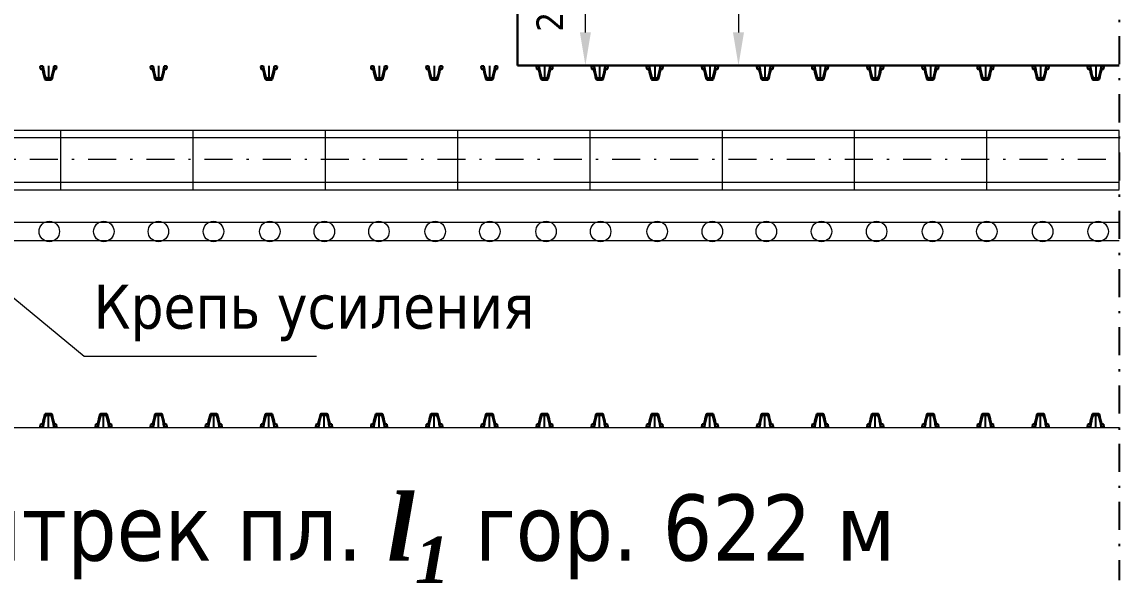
# Model space of a CAD drawing. Header units: millimetres. Extents: x 1757 to 4342, y -1901 to 53.
# Drawn here: x 3769.79 to 3819.55, y -480.24 to -454.8 of the extents above; entities that cross this region are included whole.
import ezdxf

# ---------------------------------------------------------------- set-up
doc = ezdxf.new("R2010")
doc.units = ezdxf.units.MM
doc.header["$LTSCALE"] = 0.1
doc.linetypes.add('ACAD_ISO04W100', pattern=[30, 24, -3, 0, -3])
doc.linetypes.add('DASHDOT', pattern=[25.4, 12.7, -6.35, 0, -6.35])
doc.styles.add('стиль', font='TAHOMA.TTF')
doc.dimstyles.new('Копия DIN', dxfattribs={"dimtxt": 2, "dimasz": 2.5, "dimexe": 0.5, "dimexo": 0.625, "dimtad": 0, "dimdec": 0, "dimlfac": 100, "dimzin": 4, "dimdsep": 46, "dimtxsty": 'стиль', "dimcen": 2.5, "dimclre": 256, "dimclrt": 256, "dimadec": 0, "dimazin": 2, "dimtfac": 1, "dimtdec": 0, "dimtmove": 0, "dimatfit": 3, "dimfxl": 1.25, "dimtvp": 1, "dimtolj": 1, "dimtzin": 0, "dimlwd": 0, "dimarcsym": 0})

# ---------------------------------------------------------------- blocks, each defined once
blk = doc.blocks.new('*D484')
at = {"linetype": 'ByBlock', "lineweight": -2}
for p, q in [((3792.889, -450.396), (3795.843, -450.396)), ((3792.889, -456.77), (3795.843, -456.77))]:
    blk.add_line(p, q, dxfattribs=at)
at = {"color": 0, "linetype": 'ByBlock', "lineweight": 0}
blk.add_line((3795.343, -455.27), (3795.343, -451.896), dxfattribs=at)
for points in [[(3795.093, -451.896), (3795.593, -451.896), (3795.343, -450.396)], [(3795.093, -455.27), (3795.593, -455.27), (3795.343, -456.77)]]:
    blk.add_solid(points, dxfattribs=at)
at = {"layer": 'Defpoints', "color": 0, "linetype": 'ByBlock', "lineweight": 0}
for p in [(3792.264, -450.396), (3795.343, -450.396), (3792.264, -456.77)]:
    blk.add_point(p, dxfattribs=at)
at = {"linetype": 'ByBlock', "lineweight": 0, "insert": (3793.82, -453.583), "char_height": 1.2, "attachment_point": 5, "rotation": 90, "style": 'стиль'}
blk.add_mtext('\\A1;2,4м', dxfattribs=at)
blk = doc.blocks.new('*D494')
at = {"linetype": 'ByBlock', "lineweight": -2}
for p, q in [((3787.792, -293.687), (3802.786, -293.687)), ((3792.889, -456.77), (3802.786, -456.77))]:
    blk.add_line(p, q, dxfattribs=at)
at = {"color": 0, "linetype": 'ByBlock', "lineweight": 0}
blk.add_line((3802.286, -295.187), (3802.286, -455.27), dxfattribs=at)
for points in [[(3802.036, -295.187), (3802.536, -295.187), (3802.286, -293.687)], [(3802.036, -455.27), (3802.536, -455.27), (3802.286, -456.77)]]:
    blk.add_solid(points, dxfattribs=at)
at = {"layer": 'Defpoints', "color": 0, "linetype": 'ByBlock', "lineweight": 0}
for p in [(3787.167, -293.687), (3792.264, -456.77), (3802.286, -456.77)]:
    blk.add_point(p, dxfattribs=at)
at = {"linetype": 'ByBlock', "lineweight": 0, "insert": (3801.037, -375.228), "char_height": 1.2, "attachment_point": 5, "rotation": 90, "style": 'стиль'}
blk.add_mtext('\\A1;70 м', dxfattribs=at)

msp = doc.modelspace()

# ---------------------------------------------------------------- linework, layer by layer
at = {"color": 7, "linetype": 'ByBlock', "lineweight": 30}
for p, q in [((3792.264, -456.77), (3792.264, -450.396)), ((3819.547, -456.77), (3792.264, -456.77))]:
    msp.add_line(p, q, dxfattribs=at)
at = {"color": 7, "linetype": 'DASHDOT'}
msp.add_line((3819.547, -452.8), (3819.547, -480.1), dxfattribs=at)
at = {"color": 7, "lineweight": 30}
for p, q in [((3770.621, -456.835), (3770.634, -456.925)), ((3770.65, -456.801), (3770.715, -456.801)), ((3770.659, -456.946), (3770.707, -456.946)), ((3771.264, -456.801), (3771.328, -456.801)), ((3771.272, -456.946), (3771.32, -456.946)), ((3771.358, -456.835), (3771.344, -456.925)), ((3775.621, -456.835), (3775.634, -456.925)), ((3775.65, -456.801), (3775.715, -456.801)), ((3775.659, -456.946), (3775.707, -456.946)), ((3776.264, -456.801), (3776.328, -456.801)), ((3776.272, -456.946), (3776.32, -456.946)), ((3776.358, -456.835), (3776.344, -456.925)), ((3780.621, -456.835), (3780.634, -456.925)), ((3780.65, -456.801), (3780.715, -456.801)), ((3780.659, -456.946), (3780.707, -456.946)), ((3781.264, -456.801), (3781.328, -456.801)), ((3781.272, -456.946), (3781.32, -456.946)), ((3781.358, -456.835), (3781.344, -456.925)), ((3785.621, -456.835), (3785.634, -456.925)), ((3785.65, -456.801), (3785.715, -456.801)), ((3785.659, -456.946), (3785.707, -456.946)), ((3786.264, -456.801), (3786.328, -456.801)), ((3786.272, -456.946), (3786.32, -456.946)), ((3786.358, -456.835), (3786.344, -456.925)), ((3788.121, -456.835), (3788.134, -456.925)), ((3788.15, -456.801), (3788.215, -456.801)), ((3788.159, -456.946), (3788.207, -456.946)), ((3788.764, -456.801), (3788.828, -456.801)), ((3788.772, -456.946), (3788.82, -456.946)), ((3788.858, -456.835), (3788.844, -456.925)), ((3790.621, -456.835), (3790.634, -456.925)), ((3790.65, -456.801), (3790.715, -456.801)), ((3790.659, -456.946), (3790.707, -456.946)), ((3791.264, -456.801), (3791.328, -456.801)), ((3791.272, -456.946), (3791.32, -456.946)), ((3791.358, -456.835), (3791.344, -456.925)), ((3793.121, -456.835), (3793.134, -456.925)), ((3793.15, -456.801), (3793.215, -456.801)), ((3793.159, -456.946), (3793.207, -456.946)), ((3793.764, -456.801), (3793.828, -456.801)), ((3793.772, -456.946), (3793.82, -456.946)), ((3793.858, -456.835), (3793.844, -456.925)), ((3795.621, -456.835), (3795.634, -456.925)), ((3795.65, -456.801), (3795.715, -456.801)), ((3795.659, -456.946), (3795.707, -456.946)), ((3796.264, -456.801), (3796.328, -456.801)), ((3796.272, -456.946), (3796.32, -456.946)), ((3796.358, -456.835), (3796.344, -456.925)), ((3798.121, -456.835), (3798.134, -456.925)), ((3798.15, -456.801), (3798.215, -456.801)), ((3798.159, -456.946), (3798.207, -456.946)), ((3798.764, -456.801), (3798.828, -456.801)), ((3798.772, -456.946), (3798.82, -456.946)), ((3798.858, -456.835), (3798.844, -456.925)), ((3800.621, -456.835), (3800.634, -456.925)), ((3800.65, -456.801), (3800.715, -456.801)), ((3800.659, -456.946), (3800.707, -456.946)), ((3801.264, -456.801), (3801.328, -456.801)), ((3801.272, -456.946), (3801.32, -456.946)), ((3801.358, -456.835), (3801.344, -456.925)), ((3803.121, -456.835), (3803.134, -456.925)), ((3803.15, -456.801), (3803.215, -456.801)), ((3803.159, -456.946), (3803.207, -456.946)), ((3803.764, -456.801), (3803.828, -456.801)), ((3803.772, -456.946), (3803.82, -456.946)), ((3803.858, -456.835), (3803.844, -456.925)), ((3805.621, -456.835), (3805.634, -456.925)), ((3805.65, -456.801), (3805.715, -456.801)), ((3805.659, -456.946), (3805.707, -456.946)), ((3806.264, -456.801), (3806.328, -456.801)), ((3806.272, -456.946), (3806.32, -456.946)), ((3806.358, -456.835), (3806.344, -456.925)), ((3808.121, -456.835), (3808.134, -456.925)), ((3808.15, -456.801), (3808.215, -456.801)), ((3808.159, -456.946), (3808.207, -456.946)), ((3808.764, -456.801), (3808.828, -456.801)), ((3808.772, -456.946), (3808.82, -456.946)), ((3808.858, -456.835), (3808.844, -456.925)), ((3810.621, -456.835), (3810.634, -456.925)), ((3810.65, -456.801), (3810.715, -456.801)), ((3810.659, -456.946), (3810.707, -456.946)), ((3811.264, -456.801), (3811.328, -456.801)), ((3811.272, -456.946), (3811.32, -456.946)), ((3811.358, -456.835), (3811.344, -456.925)), ((3813.121, -456.835), (3813.134, -456.925)), ((3813.15, -456.801), (3813.215, -456.801)), ((3813.159, -456.946), (3813.207, -456.946)), ((3813.764, -456.801), (3813.828, -456.801)), ((3813.772, -456.946), (3813.82, -456.946)), ((3813.858, -456.835), (3813.844, -456.925)), ((3815.621, -456.835), (3815.634, -456.925)), ((3815.65, -456.801), (3815.715, -456.801)), ((3815.659, -456.946), (3815.707, -456.946)), ((3816.264, -456.801), (3816.328, -456.801)), ((3816.272, -456.946), (3816.32, -456.946)), ((3816.358, -456.835), (3816.344, -456.925)), ((3818.121, -456.835), (3818.134, -456.925)), ((3818.15, -456.801), (3818.215, -456.801)), ((3818.159, -456.946), (3818.207, -456.946)), ((3818.764, -456.801), (3818.828, -456.801)), ((3818.772, -456.946), (3818.82, -456.946)), ((3818.858, -456.835), (3818.844, -456.925)), ((3770.864, -457.416), (3771.115, -457.416)), ((3770.9, -457.351), (3771.079, -457.351)), ((3775.864, -457.416), (3776.115, -457.416)), ((3775.9, -457.351), (3776.079, -457.351)), ((3780.864, -457.416), (3781.115, -457.416)), ((3780.9, -457.351), (3781.079, -457.351)), ((3785.864, -457.416), (3786.115, -457.416)), ((3785.9, -457.351), (3786.079, -457.351)), ((3788.364, -457.416), (3788.615, -457.416)), ((3788.4, -457.351), (3788.579, -457.351)), ((3790.864, -457.416), (3791.115, -457.416)), ((3790.9, -457.351), (3791.079, -457.351)), ((3793.364, -457.416), (3793.615, -457.416)), ((3793.4, -457.351), (3793.579, -457.351)), ((3795.864, -457.416), (3796.115, -457.416)), ((3795.9, -457.351), (3796.079, -457.351)), ((3798.364, -457.416), (3798.615, -457.416)), ((3798.4, -457.351), (3798.579, -457.351)), ((3800.864, -457.416), (3801.115, -457.416)), ((3800.9, -457.351), (3801.079, -457.351)), ((3803.364, -457.416), (3803.615, -457.416)), ((3803.4, -457.351), (3803.579, -457.351)), ((3805.864, -457.416), (3806.115, -457.416)), ((3805.9, -457.351), (3806.079, -457.351)), ((3808.364, -457.416), (3808.615, -457.416)), ((3808.4, -457.351), (3808.579, -457.351)), ((3810.864, -457.416), (3811.115, -457.416)), ((3810.9, -457.351), (3811.079, -457.351)), ((3813.364, -457.416), (3813.615, -457.416)), ((3813.4, -457.351), (3813.579, -457.351)), ((3815.864, -457.416), (3816.115, -457.416)), ((3815.9, -457.351), (3816.079, -457.351)), ((3818.364, -457.416), (3818.615, -457.416)), ((3818.4, -457.351), (3818.579, -457.351)), ((3770.864, -472.559), (3771.115, -472.559)), ((3770.9, -472.624), (3771.079, -472.624)), ((3773.364, -472.559), (3773.615, -472.559)), ((3773.4, -472.624), (3773.579, -472.624)), ((3775.864, -472.559), (3776.115, -472.559)), ((3775.9, -472.624), (3776.079, -472.624)), ((3778.364, -472.559), (3778.615, -472.559)), ((3778.4, -472.624), (3778.579, -472.624)), ((3780.864, -472.559), (3781.115, -472.559)), ((3780.9, -472.624), (3781.079, -472.624)), ((3783.364, -472.559), (3783.615, -472.559)), ((3783.4, -472.624), (3783.579, -472.624)), ((3785.864, -472.559), (3786.115, -472.559)), ((3785.9, -472.624), (3786.079, -472.624)), ((3788.364, -472.559), (3788.615, -472.559)), ((3788.4, -472.624), (3788.579, -472.624)), ((3790.864, -472.559), (3791.115, -472.559)), ((3790.9, -472.624), (3791.079, -472.624)), ((3793.364, -472.559), (3793.615, -472.559)), ((3793.4, -472.624), (3793.579, -472.624)), ((3795.864, -472.559), (3796.115, -472.559)), ((3795.9, -472.624), (3796.079, -472.624)), ((3798.364, -472.559), (3798.615, -472.559)), ((3798.4, -472.624), (3798.579, -472.624)), ((3800.864, -472.559), (3801.115, -472.559)), ((3800.9, -472.624), (3801.079, -472.624)), ((3803.364, -472.559), (3803.615, -472.559)), ((3803.4, -472.624), (3803.579, -472.624)), ((3805.864, -472.559), (3806.115, -472.559)), ((3805.9, -472.624), (3806.079, -472.624)), ((3808.364, -472.559), (3808.615, -472.559)), ((3808.4, -472.624), (3808.579, -472.624)), ((3810.864, -472.559), (3811.115, -472.559)), ((3810.9, -472.624), (3811.079, -472.624)), ((3813.364, -472.559), (3813.615, -472.559)), ((3813.4, -472.624), (3813.579, -472.624)), ((3815.864, -472.559), (3816.115, -472.559)), ((3815.9, -472.624), (3816.079, -472.624)), ((3818.364, -472.559), (3818.615, -472.559)), ((3818.4, -472.624), (3818.579, -472.624)), ((3770.621, -473.14), (3770.634, -473.05)), ((3770.65, -473.174), (3770.715, -473.174)), ((3770.659, -473.029), (3770.707, -473.029)), ((3771.264, -473.174), (3771.328, -473.174)), ((3771.272, -473.029), (3771.32, -473.029)), ((3771.358, -473.14), (3771.344, -473.05)), ((3773.121, -473.14), (3773.134, -473.05)), ((3773.15, -473.174), (3773.215, -473.174)), ((3773.159, -473.029), (3773.207, -473.029)), ((3773.764, -473.174), (3773.828, -473.174)), ((3773.772, -473.029), (3773.82, -473.029)), ((3773.858, -473.14), (3773.844, -473.05)), ((3775.621, -473.14), (3775.634, -473.05)), ((3775.65, -473.174), (3775.715, -473.174)), ((3775.659, -473.029), (3775.707, -473.029)), ((3776.264, -473.174), (3776.328, -473.174)), ((3776.272, -473.029), (3776.32, -473.029)), ((3776.358, -473.14), (3776.344, -473.05)), ((3778.121, -473.14), (3778.134, -473.05)), ((3778.15, -473.174), (3778.215, -473.174)), ((3778.159, -473.029), (3778.207, -473.029)), ((3778.764, -473.174), (3778.828, -473.174)), ((3778.772, -473.029), (3778.82, -473.029)), ((3778.858, -473.14), (3778.844, -473.05)), ((3780.621, -473.14), (3780.634, -473.05)), ((3780.65, -473.174), (3780.715, -473.174)), ((3780.659, -473.029), (3780.707, -473.029)), ((3781.264, -473.174), (3781.328, -473.174)), ((3781.272, -473.029), (3781.32, -473.029)), ((3781.358, -473.14), (3781.344, -473.05)), ((3783.121, -473.14), (3783.134, -473.05)), ((3783.15, -473.174), (3783.215, -473.174)), ((3783.159, -473.029), (3783.207, -473.029)), ((3783.764, -473.174), (3783.828, -473.174)), ((3783.772, -473.029), (3783.82, -473.029)), ((3783.858, -473.14), (3783.844, -473.05)), ((3785.621, -473.14), (3785.634, -473.05)), ((3785.65, -473.174), (3785.715, -473.174)), ((3785.659, -473.029), (3785.707, -473.029)), ((3786.264, -473.174), (3786.328, -473.174)), ((3786.272, -473.029), (3786.32, -473.029)), ((3786.358, -473.14), (3786.344, -473.05)), ((3788.121, -473.14), (3788.134, -473.05)), ((3788.15, -473.174), (3788.215, -473.174)), ((3788.159, -473.029), (3788.207, -473.029)), ((3788.764, -473.174), (3788.828, -473.174)), ((3788.772, -473.029), (3788.82, -473.029)), ((3788.858, -473.14), (3788.844, -473.05)), ((3790.621, -473.14), (3790.634, -473.05)), ((3790.65, -473.174), (3790.715, -473.174)), ((3790.659, -473.029), (3790.707, -473.029)), ((3791.264, -473.174), (3791.328, -473.174)), ((3791.272, -473.029), (3791.32, -473.029)), ((3791.358, -473.14), (3791.344, -473.05)), ((3793.121, -473.14), (3793.134, -473.05)), ((3793.15, -473.174), (3793.215, -473.174)), ((3793.159, -473.029), (3793.207, -473.029)), ((3793.764, -473.174), (3793.828, -473.174)), ((3793.772, -473.029), (3793.82, -473.029)), ((3793.858, -473.14), (3793.844, -473.05)), ((3795.621, -473.14), (3795.634, -473.05)), ((3795.65, -473.174), (3795.715, -473.174)), ((3795.659, -473.029), (3795.707, -473.029)), ((3796.264, -473.174), (3796.328, -473.174)), ((3796.272, -473.029), (3796.32, -473.029)), ((3796.358, -473.14), (3796.344, -473.05)), ((3798.121, -473.14), (3798.134, -473.05)), ((3798.15, -473.174), (3798.215, -473.174)), ((3798.159, -473.029), (3798.207, -473.029)), ((3798.764, -473.174), (3798.828, -473.174)), ((3798.772, -473.029), (3798.82, -473.029)), ((3798.858, -473.14), (3798.844, -473.05)), ((3800.621, -473.14), (3800.634, -473.05)), ((3800.65, -473.174), (3800.715, -473.174)), ((3800.659, -473.029), (3800.707, -473.029)), ((3801.264, -473.174), (3801.328, -473.174)), ((3801.272, -473.029), (3801.32, -473.029)), ((3801.358, -473.14), (3801.344, -473.05)), ((3803.121, -473.14), (3803.134, -473.05)), ((3803.15, -473.174), (3803.215, -473.174)), ((3803.159, -473.029), (3803.207, -473.029)), ((3803.764, -473.174), (3803.828, -473.174)), ((3803.772, -473.029), (3803.82, -473.029)), ((3803.858, -473.14), (3803.844, -473.05)), ((3805.621, -473.14), (3805.634, -473.05)), ((3805.65, -473.174), (3805.715, -473.174)), ((3805.659, -473.029), (3805.707, -473.029)), ((3806.264, -473.174), (3806.328, -473.174)), ((3806.272, -473.029), (3806.32, -473.029)), ((3806.358, -473.14), (3806.344, -473.05)), ((3808.121, -473.14), (3808.134, -473.05)), ((3808.15, -473.174), (3808.215, -473.174)), ((3808.159, -473.029), (3808.207, -473.029)), ((3808.764, -473.174), (3808.828, -473.174)), ((3808.772, -473.029), (3808.82, -473.029)), ((3808.858, -473.14), (3808.844, -473.05)), ((3810.621, -473.14), (3810.634, -473.05)), ((3810.65, -473.174), (3810.715, -473.174)), ((3810.659, -473.029), (3810.707, -473.029)), ((3811.264, -473.174), (3811.328, -473.174)), ((3811.272, -473.029), (3811.32, -473.029)), ((3811.358, -473.14), (3811.344, -473.05)), ((3813.121, -473.14), (3813.134, -473.05)), ((3813.15, -473.174), (3813.215, -473.174)), ((3813.159, -473.029), (3813.207, -473.029)), ((3813.764, -473.174), (3813.828, -473.174)), ((3813.772, -473.029), (3813.82, -473.029)), ((3813.858, -473.14), (3813.844, -473.05)), ((3815.621, -473.14), (3815.634, -473.05)), ((3815.65, -473.174), (3815.715, -473.174)), ((3815.659, -473.029), (3815.707, -473.029)), ((3816.264, -473.174), (3816.328, -473.174)), ((3816.272, -473.029), (3816.32, -473.029)), ((3816.358, -473.14), (3816.344, -473.05)), ((3818.121, -473.14), (3818.134, -473.05)), ((3818.15, -473.174), (3818.215, -473.174)), ((3818.159, -473.029), (3818.207, -473.029)), ((3818.764, -473.174), (3818.828, -473.174)), ((3818.772, -473.029), (3818.82, -473.029)), ((3818.858, -473.14), (3818.844, -473.05))]:
    msp.add_line(p, q, dxfattribs=at)
at = {"color": 7, "linetype": 'ACAD_ISO04W100'}
for p, q in [((3770.989, -456.785), (3770.989, -457.433)), ((3775.989, -456.785), (3775.989, -457.433)), ((3780.989, -456.785), (3780.989, -457.433)), ((3785.989, -456.785), (3785.989, -457.433)), ((3788.489, -456.785), (3788.489, -457.433)), ((3790.989, -456.785), (3790.989, -457.433)), ((3793.489, -456.785), (3793.489, -457.433)), ((3795.989, -456.785), (3795.989, -457.433)), ((3798.489, -456.785), (3798.489, -457.433)), ((3800.989, -456.785), (3800.989, -457.433)), ((3803.489, -456.785), (3803.489, -457.433)), ((3805.989, -456.785), (3805.989, -457.433)), ((3808.489, -456.785), (3808.489, -457.433)), ((3810.989, -456.785), (3810.989, -457.433)), ((3813.489, -456.785), (3813.489, -457.433)), ((3815.989, -456.785), (3815.989, -457.433)), ((3818.489, -456.785), (3818.489, -457.433)), ((3770.989, -473.19), (3770.989, -472.542)), ((3773.489, -473.19), (3773.489, -472.542)), ((3775.989, -473.19), (3775.989, -472.542)), ((3778.489, -473.19), (3778.489, -472.542)), ((3780.989, -473.19), (3780.989, -472.542)), ((3783.489, -473.19), (3783.489, -472.542)), ((3785.989, -473.19), (3785.989, -472.542)), ((3788.489, -473.19), (3788.489, -472.542)), ((3790.989, -473.19), (3790.989, -472.542)), ((3793.489, -473.19), (3793.489, -472.542)), ((3795.989, -473.19), (3795.989, -472.542)), ((3798.489, -473.19), (3798.489, -472.542)), ((3800.989, -473.19), (3800.989, -472.542)), ((3803.489, -473.19), (3803.489, -472.542)), ((3805.989, -473.19), (3805.989, -472.542)), ((3808.489, -473.19), (3808.489, -472.542)), ((3810.989, -473.19), (3810.989, -472.542)), ((3813.489, -473.19), (3813.489, -472.542)), ((3815.989, -473.19), (3815.989, -472.542)), ((3818.489, -473.19), (3818.489, -472.542))]:
    msp.add_line(p, q, dxfattribs=at)
at = {"color": 7, "linetype": 'Continuous', "lineweight": 13}
for p, q in [((3751.235, -459.708, 0.426), (3819.547, -459.708, 0.426)), ((3771.54, -459.719), (3771.54, -462.398)), ((3777.54, -459.719), (3777.54, -462.398)), ((3783.54, -459.719), (3783.54, -462.398)), ((3789.54, -459.719), (3789.54, -462.398)), ((3795.54, -459.719), (3795.54, -462.398)), ((3801.54, -459.719), (3801.54, -462.398)), ((3807.54, -459.719), (3807.54, -462.398)), ((3813.54, -459.719), (3813.54, -462.398)), ((3819.54, -459.719), (3819.54, -462.398)), ((3751.192, -460.039, 0.426), (3819.547, -460.039, 0.426)), ((3745.636, -462.058, 0.426), (3819.547, -462.058, 0.426)), ((3745.636, -462.409, 0.426), (3819.547, -462.409, 0.426))]:
    msp.add_line(p, q, dxfattribs=at)
at = {"color": 7, "linetype": 'DASHDOT', "lineweight": 13}
msp.add_line((3725.272, -461.025, 0.426), (3819.547, -461.025, 0.426), dxfattribs=at)
at = {"color": 7, "linetype": 'ByBlock', "lineweight": 0}
for p, q in [((3725.272, -463.883), (3819.547, -463.883)), ((3725.272, -464.701), (3819.547, -464.701))]:
    msp.add_line(p, q, dxfattribs=at)
at = {"color": 7, "linetype": 'ByBlock', "lineweight": 15}
msp.add_line((3819.547, -473.201), (3725.272, -473.201), dxfattribs=at)
for centre in [(3771.029, -464.297), (3773.503, -464.297), (3775.978, -464.297), (3778.476, -464.297), (3781.029, -464.297), (3783.504, -464.297), (3785.979, -464.297), (3788.532, -464.297), (3791.007, -464.297), (3793.559, -464.297), (3796.035, -464.297), (3798.6, -464.297), (3801.1, -464.297), (3803.55, -464.297), (3806.05, -464.297), (3808.55, -464.297), (3811.083, -464.297), (3813.55, -464.297), (3816.083, -464.297), (3818.597, -464.297)]:
    msp.add_circle(centre, 0.464, dxfattribs=at)
at = {"color": 7, "lineweight": 30}
for centre, radius, start, end in [((3770.65, -456.831), 0.03, 89.4059, 190.0171), ((3770.659, -456.921), 0.025, 187.3588, 270.4373), ((3770.707, -456.971), 0.025, 11.7531, 90), ((3770.715, -456.831), 0.03, 8.1892, 90), ((3780.286, -454.879), 9.78, 192.3164, 194.8984), ((3774.402, -456.276), 3.699, 188.5604, 196.3213), ((3767.577, -456.276), 3.699, 343.6787, 351.4396), ((3761.692, -454.879), 9.78, 345.1016, 347.6836), ((3771.264, -456.831), 0.03, 90, 171.8108), ((3771.272, -456.971), 0.025, 90, 168.2469), ((3771.32, -456.921), 0.025, 269.5627, 352.6412), ((3771.328, -456.831), 0.03, 349.9829, 90.5941), ((3775.65, -456.831), 0.03, 89.4059, 190.0171), ((3775.659, -456.921), 0.025, 187.3588, 270.4373), ((3775.707, -456.971), 0.025, 11.7531, 90), ((3775.715, -456.831), 0.03, 8.1892, 90), ((3785.286, -454.879), 9.78, 192.3164, 194.8984), ((3779.402, -456.276), 3.699, 188.5604, 196.3213), ((3772.577, -456.276), 3.699, 343.6787, 351.4396), ((3766.692, -454.879), 9.78, 345.1016, 347.6836), ((3776.264, -456.831), 0.03, 90, 171.8108), ((3776.272, -456.971), 0.025, 90, 168.2469), ((3776.32, -456.921), 0.025, 269.5627, 352.6412), ((3776.328, -456.831), 0.03, 349.9829, 90.5941), ((3780.65, -456.831), 0.03, 89.4059, 190.0171), ((3780.659, -456.921), 0.025, 187.3588, 270.4373), ((3780.707, -456.971), 0.025, 11.7531, 90), ((3780.715, -456.831), 0.03, 8.1892, 90), ((3790.286, -454.879), 9.78, 192.3164, 194.8984), ((3784.402, -456.276), 3.699, 188.5604, 196.3213), ((3777.577, -456.276), 3.699, 343.6787, 351.4396), ((3771.692, -454.879), 9.78, 345.1016, 347.6836), ((3781.264, -456.831), 0.03, 90, 171.8108), ((3781.272, -456.971), 0.025, 90, 168.2469), ((3781.32, -456.921), 0.025, 269.5627, 352.6412), ((3781.328, -456.831), 0.03, 349.9829, 90.5941), ((3785.65, -456.831), 0.03, 89.4059, 190.0171), ((3785.659, -456.921), 0.025, 187.3588, 270.4373), ((3785.707, -456.971), 0.025, 11.7531, 90), ((3785.715, -456.831), 0.03, 8.1892, 90), ((3795.286, -454.879), 9.78, 192.3164, 194.8984), ((3789.402, -456.276), 3.699, 188.5604, 196.3213), ((3782.577, -456.276), 3.699, 343.6787, 351.4396), ((3776.692, -454.879), 9.78, 345.1016, 347.6836), ((3786.264, -456.831), 0.03, 90, 171.8108), ((3786.272, -456.971), 0.025, 90, 168.2469), ((3786.32, -456.921), 0.025, 269.5627, 352.6412), ((3786.328, -456.831), 0.03, 349.9829, 90.5941), ((3788.15, -456.831), 0.03, 89.4059, 190.0171), ((3788.159, -456.921), 0.025, 187.3588, 270.4373), ((3788.207, -456.971), 0.025, 11.7531, 90), ((3788.215, -456.831), 0.03, 8.1892, 90), ((3797.786, -454.879), 9.78, 192.3164, 194.8984), ((3791.902, -456.276), 3.699, 188.5604, 196.3213), ((3785.077, -456.276), 3.699, 343.6787, 351.4396), ((3779.192, -454.879), 9.78, 345.1016, 347.6836), ((3788.764, -456.831), 0.03, 90, 171.8108), ((3788.772, -456.971), 0.025, 90, 168.2469), ((3788.82, -456.921), 0.025, 269.5627, 352.6412), ((3788.828, -456.831), 0.03, 349.9829, 90.5941), ((3790.65, -456.831), 0.03, 89.4059, 190.0171), ((3790.659, -456.921), 0.025, 187.3588, 270.4373), ((3790.707, -456.971), 0.025, 11.7531, 90), ((3790.715, -456.831), 0.03, 8.1892, 90), ((3800.286, -454.879), 9.78, 192.3164, 194.8984), ((3794.402, -456.276), 3.699, 188.5604, 196.3213), ((3787.577, -456.276), 3.699, 343.6787, 351.4396), ((3781.692, -454.879), 9.78, 345.1016, 347.6836), ((3791.264, -456.831), 0.03, 90, 171.8108), ((3791.272, -456.971), 0.025, 90, 168.2469), ((3791.32, -456.921), 0.025, 269.5627, 352.6412), ((3791.328, -456.831), 0.03, 349.9829, 90.5941), ((3793.15, -456.831), 0.03, 89.4059, 190.0171), ((3793.159, -456.921), 0.025, 187.3588, 270.4373), ((3793.207, -456.971), 0.025, 11.7531, 90), ((3793.215, -456.831), 0.03, 8.1892, 90), ((3802.786, -454.879), 9.78, 192.3164, 194.8984), ((3796.902, -456.276), 3.699, 188.5604, 196.3213), ((3790.077, -456.276), 3.699, 343.6787, 351.4396), ((3784.192, -454.879), 9.78, 345.1016, 347.6836), ((3793.764, -456.831), 0.03, 90, 171.8108), ((3793.772, -456.971), 0.025, 90, 168.2469), ((3793.82, -456.921), 0.025, 269.5627, 352.6412), ((3793.828, -456.831), 0.03, 349.9829, 90.5941), ((3795.65, -456.831), 0.03, 89.4059, 190.0171), ((3795.659, -456.921), 0.025, 187.3588, 270.4373), ((3795.707, -456.971), 0.025, 11.7531, 90), ((3795.715, -456.831), 0.03, 8.1892, 90), ((3805.286, -454.879), 9.78, 192.3164, 194.8984), ((3799.402, -456.276), 3.699, 188.5604, 196.3213), ((3792.577, -456.276), 3.699, 343.6787, 351.4396), ((3786.692, -454.879), 9.78, 345.1016, 347.6836), ((3796.264, -456.831), 0.03, 90, 171.8108), ((3796.272, -456.971), 0.025, 90, 168.2469), ((3796.32, -456.921), 0.025, 269.5627, 352.6412), ((3796.328, -456.831), 0.03, 349.9829, 90.5941), ((3798.15, -456.831), 0.03, 89.4059, 190.0171), ((3798.159, -456.921), 0.025, 187.3588, 270.4373), ((3798.207, -456.971), 0.025, 11.7531, 90), ((3798.215, -456.831), 0.03, 8.1892, 90), ((3807.786, -454.879), 9.78, 192.3164, 194.8984), ((3801.902, -456.276), 3.699, 188.5604, 196.3213), ((3795.077, -456.276), 3.699, 343.6787, 351.4396), ((3789.192, -454.879), 9.78, 345.1016, 347.6836), ((3798.764, -456.831), 0.03, 90, 171.8108), ((3798.772, -456.971), 0.025, 90, 168.2469), ((3798.82, -456.921), 0.025, 269.5627, 352.6412), ((3798.828, -456.831), 0.03, 349.9829, 90.5941), ((3800.65, -456.831), 0.03, 89.4059, 190.0171), ((3800.659, -456.921), 0.025, 187.3588, 270.4373), ((3800.707, -456.971), 0.025, 11.7531, 90), ((3800.715, -456.831), 0.03, 8.1892, 90), ((3810.286, -454.879), 9.78, 192.3164, 194.8984), ((3804.402, -456.276), 3.699, 188.5604, 196.3213), ((3797.577, -456.276), 3.699, 343.6787, 351.4396), ((3791.692, -454.879), 9.78, 345.1016, 347.6836), ((3801.264, -456.831), 0.03, 90, 171.8108), ((3801.272, -456.971), 0.025, 90, 168.2469), ((3801.32, -456.921), 0.025, 269.5627, 352.6412), ((3801.328, -456.831), 0.03, 349.9829, 90.5941), ((3803.15, -456.831), 0.03, 89.4059, 190.0171), ((3803.159, -456.921), 0.025, 187.3588, 270.4373), ((3803.207, -456.971), 0.025, 11.7531, 90), ((3803.215, -456.831), 0.03, 8.1892, 90), ((3812.786, -454.879), 9.78, 192.3164, 194.8984), ((3806.902, -456.276), 3.699, 188.5604, 196.3213), ((3800.077, -456.276), 3.699, 343.6787, 351.4396), ((3794.192, -454.879), 9.78, 345.1016, 347.6836), ((3803.764, -456.831), 0.03, 90, 171.8108), ((3803.772, -456.971), 0.025, 90, 168.2469), ((3803.82, -456.921), 0.025, 269.5627, 352.6412), ((3803.828, -456.831), 0.03, 349.9829, 90.5941), ((3805.65, -456.831), 0.03, 89.4059, 190.0171), ((3805.659, -456.921), 0.025, 187.3588, 270.4373), ((3805.707, -456.971), 0.025, 11.7531, 90), ((3805.715, -456.831), 0.03, 8.1892, 90), ((3815.286, -454.879), 9.78, 192.3164, 194.8984), ((3809.402, -456.276), 3.699, 188.5604, 196.3213), ((3802.577, -456.276), 3.699, 343.6787, 351.4396), ((3796.692, -454.879), 9.78, 345.1016, 347.6836), ((3806.264, -456.831), 0.03, 90, 171.8108), ((3806.272, -456.971), 0.025, 90, 168.2469), ((3806.32, -456.921), 0.025, 269.5627, 352.6412), ((3806.328, -456.831), 0.03, 349.9829, 90.5941), ((3808.15, -456.831), 0.03, 89.4059, 190.0171), ((3808.159, -456.921), 0.025, 187.3588, 270.4373), ((3808.207, -456.971), 0.025, 11.7531, 90), ((3808.215, -456.831), 0.03, 8.1892, 90), ((3817.786, -454.879), 9.78, 192.3164, 194.8984), ((3811.902, -456.276), 3.699, 188.5604, 196.3213), ((3805.077, -456.276), 3.699, 343.6787, 351.4396), ((3799.192, -454.879), 9.78, 345.1016, 347.6836), ((3808.764, -456.831), 0.03, 90, 171.8108), ((3808.772, -456.971), 0.025, 90, 168.2469), ((3808.82, -456.921), 0.025, 269.5627, 352.6412), ((3808.828, -456.831), 0.03, 349.9829, 90.5941), ((3810.65, -456.831), 0.03, 89.4059, 190.0171), ((3810.659, -456.921), 0.025, 187.3588, 270.4373), ((3810.707, -456.971), 0.025, 11.7531, 90), ((3810.715, -456.831), 0.03, 8.1892, 90), ((3820.286, -454.879), 9.78, 192.3164, 194.8984), ((3814.402, -456.276), 3.699, 188.5604, 196.3213), ((3807.577, -456.276), 3.699, 343.6787, 351.4396), ((3801.692, -454.879), 9.78, 345.1016, 347.6836), ((3811.264, -456.831), 0.03, 90, 171.8108), ((3811.272, -456.971), 0.025, 90, 168.2469), ((3811.32, -456.921), 0.025, 269.5627, 352.6412), ((3811.328, -456.831), 0.03, 349.9829, 90.5941), ((3813.15, -456.831), 0.03, 89.4059, 190.0171), ((3813.159, -456.921), 0.025, 187.3588, 270.4373), ((3813.207, -456.971), 0.025, 11.7531, 90), ((3813.215, -456.831), 0.03, 8.1892, 90), ((3822.786, -454.879), 9.78, 192.3164, 194.8984), ((3816.902, -456.276), 3.699, 188.5604, 196.3213), ((3810.077, -456.276), 3.699, 343.6787, 351.4396), ((3804.192, -454.879), 9.78, 345.1016, 347.6836), ((3813.764, -456.831), 0.03, 90, 171.8108), ((3813.772, -456.971), 0.025, 90, 168.2469), ((3813.82, -456.921), 0.025, 269.5627, 352.6412), ((3813.828, -456.831), 0.03, 349.9829, 90.5941), ((3815.65, -456.831), 0.03, 89.4059, 190.0171), ((3815.659, -456.921), 0.025, 187.3588, 270.4373), ((3815.707, -456.971), 0.025, 11.7531, 90), ((3815.715, -456.831), 0.03, 8.1892, 90), ((3825.286, -454.879), 9.78, 192.3164, 194.8984), ((3819.402, -456.276), 3.699, 188.5604, 196.3213), ((3812.577, -456.276), 3.699, 343.6787, 351.4396), ((3806.692, -454.879), 9.78, 345.1016, 347.6836), ((3816.264, -456.831), 0.03, 90, 171.8108), ((3816.272, -456.971), 0.025, 90, 168.2469), ((3816.32, -456.921), 0.025, 269.5627, 352.6412), ((3816.328, -456.831), 0.03, 349.9829, 90.5941), ((3818.15, -456.831), 0.03, 89.4059, 190.0171), ((3818.159, -456.921), 0.025, 187.3588, 270.4373), ((3818.207, -456.971), 0.025, 11.7531, 90), ((3818.215, -456.831), 0.03, 8.1892, 90), ((3827.786, -454.879), 9.78, 192.3164, 194.8984), ((3821.902, -456.276), 3.699, 188.5604, 196.3213), ((3815.077, -456.276), 3.699, 343.6787, 351.4396), ((3809.192, -454.879), 9.78, 345.1016, 347.6836), ((3818.764, -456.831), 0.03, 90, 171.8108), ((3818.772, -456.971), 0.025, 90, 168.2469), ((3818.82, -456.921), 0.025, 269.5627, 352.6412), ((3818.828, -456.831), 0.03, 349.9829, 90.5941), ((3770.864, -457.386), 0.03, 194.7607, 271.3936), ((3770.9, -457.301), 0.05, 196.5352, 273.6486), ((3771.079, -457.301), 0.05, 266.3514, 343.4648), ((3771.115, -457.386), 0.03, 268.6064, 345.2393), ((3775.864, -457.386), 0.03, 194.7607, 271.3936), ((3775.9, -457.301), 0.05, 196.5352, 273.6486), ((3776.079, -457.301), 0.05, 266.3514, 343.4648), ((3776.115, -457.386), 0.03, 268.6064, 345.2393), ((3780.864, -457.386), 0.03, 194.7607, 271.3936), ((3780.9, -457.301), 0.05, 196.5352, 273.6486), ((3781.079, -457.301), 0.05, 266.3514, 343.4648), ((3781.115, -457.386), 0.03, 268.6064, 345.2393), ((3785.864, -457.386), 0.03, 194.7607, 271.3936), ((3785.9, -457.301), 0.05, 196.5352, 273.6486), ((3786.079, -457.301), 0.05, 266.3514, 343.4648), ((3786.115, -457.386), 0.03, 268.6064, 345.2393), ((3788.364, -457.386), 0.03, 194.7607, 271.3936), ((3788.4, -457.301), 0.05, 196.5352, 273.6486), ((3788.579, -457.301), 0.05, 266.3514, 343.4648), ((3788.615, -457.386), 0.03, 268.6064, 345.2393), ((3790.864, -457.386), 0.03, 194.7607, 271.3936), ((3790.9, -457.301), 0.05, 196.5352, 273.6486), ((3791.079, -457.301), 0.05, 266.3514, 343.4648), ((3791.115, -457.386), 0.03, 268.6064, 345.2393), ((3793.364, -457.386), 0.03, 194.7607, 271.3936), ((3793.4, -457.301), 0.05, 196.5352, 273.6486), ((3793.579, -457.301), 0.05, 266.3514, 343.4648), ((3793.615, -457.386), 0.03, 268.6064, 345.2393), ((3795.864, -457.386), 0.03, 194.7607, 271.3936), ((3795.9, -457.301), 0.05, 196.5352, 273.6486), ((3796.079, -457.301), 0.05, 266.3514, 343.4648), ((3796.115, -457.386), 0.03, 268.6064, 345.2393), ((3798.364, -457.386), 0.03, 194.7607, 271.3936), ((3798.4, -457.301), 0.05, 196.5352, 273.6486), ((3798.579, -457.301), 0.05, 266.3514, 343.4648), ((3798.615, -457.386), 0.03, 268.6064, 345.2393), ((3800.864, -457.386), 0.03, 194.7607, 271.3936), ((3800.9, -457.301), 0.05, 196.5352, 273.6486), ((3801.079, -457.301), 0.05, 266.3514, 343.4648), ((3801.115, -457.386), 0.03, 268.6064, 345.2393), ((3803.364, -457.386), 0.03, 194.7607, 271.3936), ((3803.4, -457.301), 0.05, 196.5352, 273.6486), ((3803.579, -457.301), 0.05, 266.3514, 343.4648), ((3803.615, -457.386), 0.03, 268.6064, 345.2393), ((3805.864, -457.386), 0.03, 194.7607, 271.3936), ((3805.9, -457.301), 0.05, 196.5352, 273.6486), ((3806.079, -457.301), 0.05, 266.3514, 343.4648), ((3806.115, -457.386), 0.03, 268.6064, 345.2393), ((3808.364, -457.386), 0.03, 194.7607, 271.3936), ((3808.4, -457.301), 0.05, 196.5352, 273.6486), ((3808.579, -457.301), 0.05, 266.3514, 343.4648), ((3808.615, -457.386), 0.03, 268.6064, 345.2393), ((3810.864, -457.386), 0.03, 194.7607, 271.3936), ((3810.9, -457.301), 0.05, 196.5352, 273.6486), ((3811.079, -457.301), 0.05, 266.3514, 343.4648), ((3811.115, -457.386), 0.03, 268.6064, 345.2393), ((3813.364, -457.386), 0.03, 194.7607, 271.3936), ((3813.4, -457.301), 0.05, 196.5352, 273.6486), ((3813.579, -457.301), 0.05, 266.3514, 343.4648), ((3813.615, -457.386), 0.03, 268.6064, 345.2393), ((3815.864, -457.386), 0.03, 194.7607, 271.3936), ((3815.9, -457.301), 0.05, 196.5352, 273.6486), ((3816.079, -457.301), 0.05, 266.3514, 343.4648), ((3816.115, -457.386), 0.03, 268.6064, 345.2393), ((3818.364, -457.386), 0.03, 194.7607, 271.3936), ((3818.4, -457.301), 0.05, 196.5352, 273.6486), ((3818.579, -457.301), 0.05, 266.3514, 343.4648), ((3818.615, -457.386), 0.03, 268.6064, 345.2393), ((3780.286, -475.096), 9.78, 165.1016, 167.6836), ((3774.402, -473.699), 3.699, 163.6787, 171.4396), ((3770.864, -472.589), 0.03, 88.6064, 165.2393), ((3770.9, -472.674), 0.05, 86.3514, 163.4648), ((3771.079, -472.674), 0.05, 16.5352, 93.6486), ((3771.115, -472.589), 0.03, 14.7607, 91.3936), ((3767.577, -473.699), 3.699, 8.5604, 16.3213), ((3761.692, -475.096), 9.78, 12.3164, 14.8984), ((3782.786, -475.096), 9.78, 165.1016, 167.6836), ((3776.902, -473.699), 3.699, 163.6787, 171.4396), ((3773.364, -472.589), 0.03, 88.6064, 165.2393), ((3773.4, -472.674), 0.05, 86.3514, 163.4648), ((3773.579, -472.674), 0.05, 16.5352, 93.6486), ((3773.615, -472.589), 0.03, 14.7607, 91.3936), ((3770.077, -473.699), 3.699, 8.5604, 16.3213), ((3764.192, -475.096), 9.78, 12.3164, 14.8984), ((3785.286, -475.096), 9.78, 165.1016, 167.6836), ((3779.402, -473.699), 3.699, 163.6787, 171.4396), ((3775.864, -472.589), 0.03, 88.6064, 165.2393), ((3775.9, -472.674), 0.05, 86.3514, 163.4648), ((3776.079, -472.674), 0.05, 16.5352, 93.6486), ((3776.115, -472.589), 0.03, 14.7607, 91.3936), ((3772.577, -473.699), 3.699, 8.5604, 16.3213), ((3766.692, -475.096), 9.78, 12.3164, 14.8984), ((3787.786, -475.096), 9.78, 165.1016, 167.6836), ((3781.902, -473.699), 3.699, 163.6787, 171.4396), ((3778.364, -472.589), 0.03, 88.6064, 165.2393), ((3778.4, -472.674), 0.05, 86.3514, 163.4648), ((3778.579, -472.674), 0.05, 16.5352, 93.6486), ((3778.615, -472.589), 0.03, 14.7607, 91.3936), ((3775.077, -473.699), 3.699, 8.5604, 16.3213), ((3769.192, -475.096), 9.78, 12.3164, 14.8984), ((3790.286, -475.096), 9.78, 165.1016, 167.6836), ((3784.402, -473.699), 3.699, 163.6787, 171.4396), ((3780.864, -472.589), 0.03, 88.6064, 165.2393), ((3780.9, -472.674), 0.05, 86.3514, 163.4648), ((3781.079, -472.674), 0.05, 16.5352, 93.6486), ((3781.115, -472.589), 0.03, 14.7607, 91.3936), ((3777.577, -473.699), 3.699, 8.5604, 16.3213), ((3771.692, -475.096), 9.78, 12.3164, 14.8984), ((3792.786, -475.096), 9.78, 165.1016, 167.6836), ((3786.902, -473.699), 3.699, 163.6787, 171.4396), ((3783.364, -472.589), 0.03, 88.6064, 165.2393), ((3783.4, -472.674), 0.05, 86.3514, 163.4648), ((3783.579, -472.674), 0.05, 16.5352, 93.6486), ((3783.615, -472.589), 0.03, 14.7607, 91.3936), ((3780.077, -473.699), 3.699, 8.5604, 16.3213), ((3774.192, -475.096), 9.78, 12.3164, 14.8984), ((3795.286, -475.096), 9.78, 165.1016, 167.6836), ((3789.402, -473.699), 3.699, 163.6787, 171.4396), ((3785.864, -472.589), 0.03, 88.6064, 165.2393), ((3785.9, -472.674), 0.05, 86.3514, 163.4648), ((3786.079, -472.674), 0.05, 16.5352, 93.6486), ((3786.115, -472.589), 0.03, 14.7607, 91.3936), ((3782.577, -473.699), 3.699, 8.5604, 16.3213), ((3776.692, -475.096), 9.78, 12.3164, 14.8984), ((3797.786, -475.096), 9.78, 165.1016, 167.6836), ((3791.902, -473.699), 3.699, 163.6787, 171.4396), ((3788.364, -472.589), 0.03, 88.6064, 165.2393), ((3788.4, -472.674), 0.05, 86.3514, 163.4648), ((3788.579, -472.674), 0.05, 16.5352, 93.6486), ((3788.615, -472.589), 0.03, 14.7607, 91.3936), ((3785.077, -473.699), 3.699, 8.5604, 16.3213), ((3779.192, -475.096), 9.78, 12.3164, 14.8984), ((3800.286, -475.096), 9.78, 165.1016, 167.6836), ((3794.402, -473.699), 3.699, 163.6787, 171.4396), ((3790.864, -472.589), 0.03, 88.6064, 165.2393), ((3790.9, -472.674), 0.05, 86.3514, 163.4648), ((3791.079, -472.674), 0.05, 16.5352, 93.6486), ((3791.115, -472.589), 0.03, 14.7607, 91.3936), ((3787.577, -473.699), 3.699, 8.5604, 16.3213), ((3781.692, -475.096), 9.78, 12.3164, 14.8984), ((3802.786, -475.096), 9.78, 165.1016, 167.6836), ((3796.902, -473.699), 3.699, 163.6787, 171.4396), ((3793.364, -472.589), 0.03, 88.6064, 165.2393), ((3793.4, -472.674), 0.05, 86.3514, 163.4648), ((3793.579, -472.674), 0.05, 16.5352, 93.6486), ((3793.615, -472.589), 0.03, 14.7607, 91.3936), ((3790.077, -473.699), 3.699, 8.5604, 16.3213), ((3784.192, -475.096), 9.78, 12.3164, 14.8984), ((3805.286, -475.096), 9.78, 165.1016, 167.6836), ((3799.402, -473.699), 3.699, 163.6787, 171.4396), ((3795.864, -472.589), 0.03, 88.6064, 165.2393), ((3795.9, -472.674), 0.05, 86.3514, 163.4648), ((3796.079, -472.674), 0.05, 16.5352, 93.6486), ((3796.115, -472.589), 0.03, 14.7607, 91.3936), ((3792.577, -473.699), 3.699, 8.5604, 16.3213), ((3786.692, -475.096), 9.78, 12.3164, 14.8984), ((3807.786, -475.096), 9.78, 165.1016, 167.6836), ((3801.902, -473.699), 3.699, 163.6787, 171.4396), ((3798.364, -472.589), 0.03, 88.6064, 165.2393), ((3798.4, -472.674), 0.05, 86.3514, 163.4648), ((3798.579, -472.674), 0.05, 16.5352, 93.6486), ((3798.615, -472.589), 0.03, 14.7607, 91.3936), ((3795.077, -473.699), 3.699, 8.5604, 16.3213), ((3789.192, -475.096), 9.78, 12.3164, 14.8984), ((3810.286, -475.096), 9.78, 165.1016, 167.6836), ((3804.402, -473.699), 3.699, 163.6787, 171.4396), ((3800.864, -472.589), 0.03, 88.6064, 165.2393), ((3800.9, -472.674), 0.05, 86.3514, 163.4648), ((3801.079, -472.674), 0.05, 16.5352, 93.6486), ((3801.115, -472.589), 0.03, 14.7607, 91.3936), ((3797.577, -473.699), 3.699, 8.5604, 16.3213), ((3791.692, -475.096), 9.78, 12.3164, 14.8984), ((3812.786, -475.096), 9.78, 165.1016, 167.6836), ((3806.902, -473.699), 3.699, 163.6787, 171.4396), ((3803.364, -472.589), 0.03, 88.6064, 165.2393), ((3803.4, -472.674), 0.05, 86.3514, 163.4648), ((3803.579, -472.674), 0.05, 16.5352, 93.6486), ((3803.615, -472.589), 0.03, 14.7607, 91.3936), ((3800.077, -473.699), 3.699, 8.5604, 16.3213), ((3794.192, -475.096), 9.78, 12.3164, 14.8984), ((3815.286, -475.096), 9.78, 165.1016, 167.6836), ((3809.402, -473.699), 3.699, 163.6787, 171.4396), ((3805.864, -472.589), 0.03, 88.6064, 165.2393), ((3805.9, -472.674), 0.05, 86.3514, 163.4648), ((3806.079, -472.674), 0.05, 16.5352, 93.6486), ((3806.115, -472.589), 0.03, 14.7607, 91.3936), ((3802.577, -473.699), 3.699, 8.5604, 16.3213), ((3796.692, -475.096), 9.78, 12.3164, 14.8984), ((3817.786, -475.096), 9.78, 165.1016, 167.6836), ((3811.902, -473.699), 3.699, 163.6787, 171.4396), ((3808.364, -472.589), 0.03, 88.6064, 165.2393), ((3808.4, -472.674), 0.05, 86.3514, 163.4648), ((3808.579, -472.674), 0.05, 16.5352, 93.6486), ((3808.615, -472.589), 0.03, 14.7607, 91.3936), ((3805.077, -473.699), 3.699, 8.5604, 16.3213), ((3799.192, -475.096), 9.78, 12.3164, 14.8984), ((3820.286, -475.096), 9.78, 165.1016, 167.6836), ((3814.402, -473.699), 3.699, 163.6787, 171.4396), ((3810.864, -472.589), 0.03, 88.6064, 165.2393), ((3810.9, -472.674), 0.05, 86.3514, 163.4648), ((3811.079, -472.674), 0.05, 16.5352, 93.6486), ((3811.115, -472.589), 0.03, 14.7607, 91.3936), ((3807.577, -473.699), 3.699, 8.5604, 16.3213), ((3801.692, -475.096), 9.78, 12.3164, 14.8984), ((3822.786, -475.096), 9.78, 165.1016, 167.6836), ((3816.902, -473.699), 3.699, 163.6787, 171.4396), ((3813.364, -472.589), 0.03, 88.6064, 165.2393), ((3813.4, -472.674), 0.05, 86.3514, 163.4648), ((3813.579, -472.674), 0.05, 16.5352, 93.6486), ((3813.615, -472.589), 0.03, 14.7607, 91.3936), ((3810.077, -473.699), 3.699, 8.5604, 16.3213), ((3804.192, -475.096), 9.78, 12.3164, 14.8984), ((3825.286, -475.096), 9.78, 165.1016, 167.6836), ((3819.402, -473.699), 3.699, 163.6787, 171.4396), ((3815.864, -472.589), 0.03, 88.6064, 165.2393), ((3815.9, -472.674), 0.05, 86.3514, 163.4648), ((3816.079, -472.674), 0.05, 16.5352, 93.6486), ((3816.115, -472.589), 0.03, 14.7607, 91.3936), ((3812.577, -473.699), 3.699, 8.5604, 16.3213), ((3806.692, -475.096), 9.78, 12.3164, 14.8984), ((3827.786, -475.096), 9.78, 165.1016, 167.6836), ((3821.902, -473.699), 3.699, 163.6787, 171.4396), ((3818.364, -472.589), 0.03, 88.6064, 165.2393), ((3818.4, -472.674), 0.05, 86.3514, 163.4648), ((3818.579, -472.674), 0.05, 16.5352, 93.6486), ((3818.615, -472.589), 0.03, 14.7607, 91.3936), ((3815.077, -473.699), 3.699, 8.5604, 16.3213), ((3809.192, -475.096), 9.78, 12.3164, 14.8984), ((3770.65, -473.144), 0.03, 169.9829, 270.5941), ((3770.659, -473.054), 0.025, 89.5627, 172.6412), ((3770.707, -473.004), 0.025, 270, 348.2469), ((3770.715, -473.144), 0.03, 270, 351.8108), ((3771.264, -473.144), 0.03, 188.1892, 270), ((3771.272, -473.004), 0.025, 191.7531, 270), ((3771.32, -473.054), 0.025, 7.3588, 90.4373), ((3771.328, -473.144), 0.03, 269.4059, 10.0171), ((3773.15, -473.144), 0.03, 169.9829, 270.5941), ((3773.159, -473.054), 0.025, 89.5627, 172.6412), ((3773.207, -473.004), 0.025, 270, 348.2469), ((3773.215, -473.144), 0.03, 270, 351.8108), ((3773.764, -473.144), 0.03, 188.1892, 270), ((3773.772, -473.004), 0.025, 191.7531, 270), ((3773.82, -473.054), 0.025, 7.3588, 90.4373), ((3773.828, -473.144), 0.03, 269.4059, 10.0171), ((3775.65, -473.144), 0.03, 169.9829, 270.5941), ((3775.659, -473.054), 0.025, 89.5627, 172.6412), ((3775.707, -473.004), 0.025, 270, 348.2469), ((3775.715, -473.144), 0.03, 270, 351.8108), ((3776.264, -473.144), 0.03, 188.1892, 270), ((3776.272, -473.004), 0.025, 191.7531, 270), ((3776.32, -473.054), 0.025, 7.3588, 90.4373), ((3776.328, -473.144), 0.03, 269.4059, 10.0171), ((3778.15, -473.144), 0.03, 169.9829, 270.5941), ((3778.159, -473.054), 0.025, 89.5627, 172.6412), ((3778.207, -473.004), 0.025, 270, 348.2469), ((3778.215, -473.144), 0.03, 270, 351.8108), ((3778.764, -473.144), 0.03, 188.1892, 270), ((3778.772, -473.004), 0.025, 191.7531, 270), ((3778.82, -473.054), 0.025, 7.3588, 90.4373), ((3778.828, -473.144), 0.03, 269.4059, 10.0171), ((3780.65, -473.144), 0.03, 169.9829, 270.5941), ((3780.659, -473.054), 0.025, 89.5627, 172.6412), ((3780.707, -473.004), 0.025, 270, 348.2469), ((3780.715, -473.144), 0.03, 270, 351.8108), ((3781.264, -473.144), 0.03, 188.1892, 270), ((3781.272, -473.004), 0.025, 191.7531, 270), ((3781.32, -473.054), 0.025, 7.3588, 90.4373), ((3781.328, -473.144), 0.03, 269.4059, 10.0171), ((3783.15, -473.144), 0.03, 169.9829, 270.5941), ((3783.159, -473.054), 0.025, 89.5627, 172.6412), ((3783.207, -473.004), 0.025, 270, 348.2469), ((3783.215, -473.144), 0.03, 270, 351.8108), ((3783.764, -473.144), 0.03, 188.1892, 270), ((3783.772, -473.004), 0.025, 191.7531, 270), ((3783.82, -473.054), 0.025, 7.3588, 90.4373), ((3783.828, -473.144), 0.03, 269.4059, 10.0171), ((3785.65, -473.144), 0.03, 169.9829, 270.5941), ((3785.659, -473.054), 0.025, 89.5627, 172.6412), ((3785.707, -473.004), 0.025, 270, 348.2469), ((3785.715, -473.144), 0.03, 270, 351.8108), ((3786.264, -473.144), 0.03, 188.1892, 270), ((3786.272, -473.004), 0.025, 191.7531, 270), ((3786.32, -473.054), 0.025, 7.3588, 90.4373), ((3786.328, -473.144), 0.03, 269.4059, 10.0171), ((3788.15, -473.144), 0.03, 169.9829, 270.5941), ((3788.159, -473.054), 0.025, 89.5627, 172.6412), ((3788.207, -473.004), 0.025, 270, 348.2469), ((3788.215, -473.144), 0.03, 270, 351.8108), ((3788.764, -473.144), 0.03, 188.1892, 270), ((3788.772, -473.004), 0.025, 191.7531, 270), ((3788.82, -473.054), 0.025, 7.3588, 90.4373), ((3788.828, -473.144), 0.03, 269.4059, 10.0171), ((3790.65, -473.144), 0.03, 169.9829, 270.5941), ((3790.659, -473.054), 0.025, 89.5627, 172.6412), ((3790.707, -473.004), 0.025, 270, 348.2469), ((3790.715, -473.144), 0.03, 270, 351.8108), ((3791.264, -473.144), 0.03, 188.1892, 270), ((3791.272, -473.004), 0.025, 191.7531, 270), ((3791.32, -473.054), 0.025, 7.3588, 90.4373), ((3791.328, -473.144), 0.03, 269.4059, 10.0171), ((3793.15, -473.144), 0.03, 169.9829, 270.5941), ((3793.159, -473.054), 0.025, 89.5627, 172.6412), ((3793.207, -473.004), 0.025, 270, 348.2469), ((3793.215, -473.144), 0.03, 270, 351.8108), ((3793.764, -473.144), 0.03, 188.1892, 270), ((3793.772, -473.004), 0.025, 191.7531, 270), ((3793.82, -473.054), 0.025, 7.3588, 90.4373), ((3793.828, -473.144), 0.03, 269.4059, 10.0171), ((3795.65, -473.144), 0.03, 169.9829, 270.5941), ((3795.659, -473.054), 0.025, 89.5627, 172.6412), ((3795.707, -473.004), 0.025, 270, 348.2469), ((3795.715, -473.144), 0.03, 270, 351.8108), ((3796.264, -473.144), 0.03, 188.1892, 270), ((3796.272, -473.004), 0.025, 191.7531, 270), ((3796.32, -473.054), 0.025, 7.3588, 90.4373), ((3796.328, -473.144), 0.03, 269.4059, 10.0171), ((3798.15, -473.144), 0.03, 169.9829, 270.5941), ((3798.159, -473.054), 0.025, 89.5627, 172.6412), ((3798.207, -473.004), 0.025, 270, 348.2469), ((3798.215, -473.144), 0.03, 270, 351.8108), ((3798.764, -473.144), 0.03, 188.1892, 270), ((3798.772, -473.004), 0.025, 191.7531, 270), ((3798.82, -473.054), 0.025, 7.3588, 90.4373), ((3798.828, -473.144), 0.03, 269.4059, 10.0171), ((3800.65, -473.144), 0.03, 169.9829, 270.5941), ((3800.659, -473.054), 0.025, 89.5627, 172.6412), ((3800.707, -473.004), 0.025, 270, 348.2469), ((3800.715, -473.144), 0.03, 270, 351.8108), ((3801.264, -473.144), 0.03, 188.1892, 270), ((3801.272, -473.004), 0.025, 191.7531, 270), ((3801.32, -473.054), 0.025, 7.3588, 90.4373), ((3801.328, -473.144), 0.03, 269.4059, 10.0171), ((3803.15, -473.144), 0.03, 169.9829, 270.5941), ((3803.159, -473.054), 0.025, 89.5627, 172.6412), ((3803.207, -473.004), 0.025, 270, 348.2469), ((3803.215, -473.144), 0.03, 270, 351.8108), ((3803.764, -473.144), 0.03, 188.1892, 270), ((3803.772, -473.004), 0.025, 191.7531, 270), ((3803.82, -473.054), 0.025, 7.3588, 90.4373), ((3803.828, -473.144), 0.03, 269.4059, 10.0171), ((3805.65, -473.144), 0.03, 169.9829, 270.5941), ((3805.659, -473.054), 0.025, 89.5627, 172.6412), ((3805.707, -473.004), 0.025, 270, 348.2469), ((3805.715, -473.144), 0.03, 270, 351.8108), ((3806.264, -473.144), 0.03, 188.1892, 270), ((3806.272, -473.004), 0.025, 191.7531, 270), ((3806.32, -473.054), 0.025, 7.3588, 90.4373), ((3806.328, -473.144), 0.03, 269.4059, 10.0171), ((3808.15, -473.144), 0.03, 169.9829, 270.5941), ((3808.159, -473.054), 0.025, 89.5627, 172.6412), ((3808.207, -473.004), 0.025, 270, 348.2469), ((3808.215, -473.144), 0.03, 270, 351.8108), ((3808.764, -473.144), 0.03, 188.1892, 270), ((3808.772, -473.004), 0.025, 191.7531, 270), ((3808.82, -473.054), 0.025, 7.3588, 90.4373), ((3808.828, -473.144), 0.03, 269.4059, 10.0171), ((3810.65, -473.144), 0.03, 169.9829, 270.5941), ((3810.659, -473.054), 0.025, 89.5627, 172.6412), ((3810.707, -473.004), 0.025, 270, 348.2469), ((3810.715, -473.144), 0.03, 270, 351.8108), ((3811.264, -473.144), 0.03, 188.1892, 270), ((3811.272, -473.004), 0.025, 191.7531, 270), ((3811.32, -473.054), 0.025, 7.3588, 90.4373), ((3811.328, -473.144), 0.03, 269.4059, 10.0171), ((3813.15, -473.144), 0.03, 169.9829, 270.5941), ((3813.159, -473.054), 0.025, 89.5627, 172.6412), ((3813.207, -473.004), 0.025, 270, 348.2469), ((3813.215, -473.144), 0.03, 270, 351.8108), ((3813.764, -473.144), 0.03, 188.1892, 270), ((3813.772, -473.004), 0.025, 191.7531, 270), ((3813.82, -473.054), 0.025, 7.3588, 90.4373), ((3813.828, -473.144), 0.03, 269.4059, 10.0171), ((3815.65, -473.144), 0.03, 169.9829, 270.5941), ((3815.659, -473.054), 0.025, 89.5627, 172.6412), ((3815.707, -473.004), 0.025, 270, 348.2469), ((3815.715, -473.144), 0.03, 270, 351.8108), ((3816.264, -473.144), 0.03, 188.1892, 270), ((3816.272, -473.004), 0.025, 191.7531, 270), ((3816.32, -473.054), 0.025, 7.3588, 90.4373), ((3816.328, -473.144), 0.03, 269.4059, 10.0171), ((3818.15, -473.144), 0.03, 169.9829, 270.5941), ((3818.159, -473.054), 0.025, 89.5627, 172.6412), ((3818.207, -473.004), 0.025, 270, 348.2469), ((3818.215, -473.144), 0.03, 270, 351.8108), ((3818.764, -473.144), 0.03, 188.1892, 270), ((3818.772, -473.004), 0.025, 191.7531, 270), ((3818.82, -473.054), 0.025, 7.3588, 90.4373), ((3818.828, -473.144), 0.03, 269.4059, 10.0171)]:
    msp.add_arc(centre, radius, start, end, dxfattribs=at)

# ---------------------------------------------------------------- texts
at = {"color": 7, "attachment_point": 1, "style": 'стиль'}
for s, insert, char_height, width in [('\\pi29.793;Крепь усиления', (3743.246, -466.704), 2, 79.3281), ('\\A1;\\pi24.47;Сев. групп. конв. штрек пл. {\\fTimes New Roman|b1|i1|c0|p18;l\\H0.7x;\\S^ 1;\\H1.4286x; }гор. 622 м', (3709.052, -476.218), 3, 125.89643)]:
    msp.add_mtext(s, dxfattribs=dict(at, insert=insert, char_height=char_height, width=width))

# ---------------------------------------------------------------- dimensions: what is measured, and where the dimension line sits
at = {"color": 7, "linetype": 'ByBlock', "lineweight": 0}
for base, p1, p2, text, picture, middle in [((3802.286, -456.77), (3787.167, -293.687), (3792.264, -456.77), '70 м', '*D494', (3801.037, -375.228)), ((3795.343, -450.396), (3792.264, -456.77), (3792.264, -450.396), '2,4м', '*D484', (3793.82, -453.583))]:
    dim = msp.add_linear_dim(base=base, p1=p1, p2=p2, angle=90, text=text, dimstyle='Копия DIN', override={"dimtxt": 1.2, "dimasz": 1.5}, dxfattribs=at)
    dim.commit()
    dim.dimension.update_dxf_attribs({"geometry": picture, "text_midpoint": middle})

# ---------------------------------------------------------------- leaders
at = {"color": 7, "lineweight": 0}
msp.add_leader([(3766.021, -464.515), (3772.613, -469.951), (3783.147, -469.951)], dimstyle='Копия DIN', override={"dimtxt": 1.2, "dimasz": 1.5, "dimgap": 0.625, "dimtad": 0}, dxfattribs=at)

doc.saveas('drawing.dxf')
